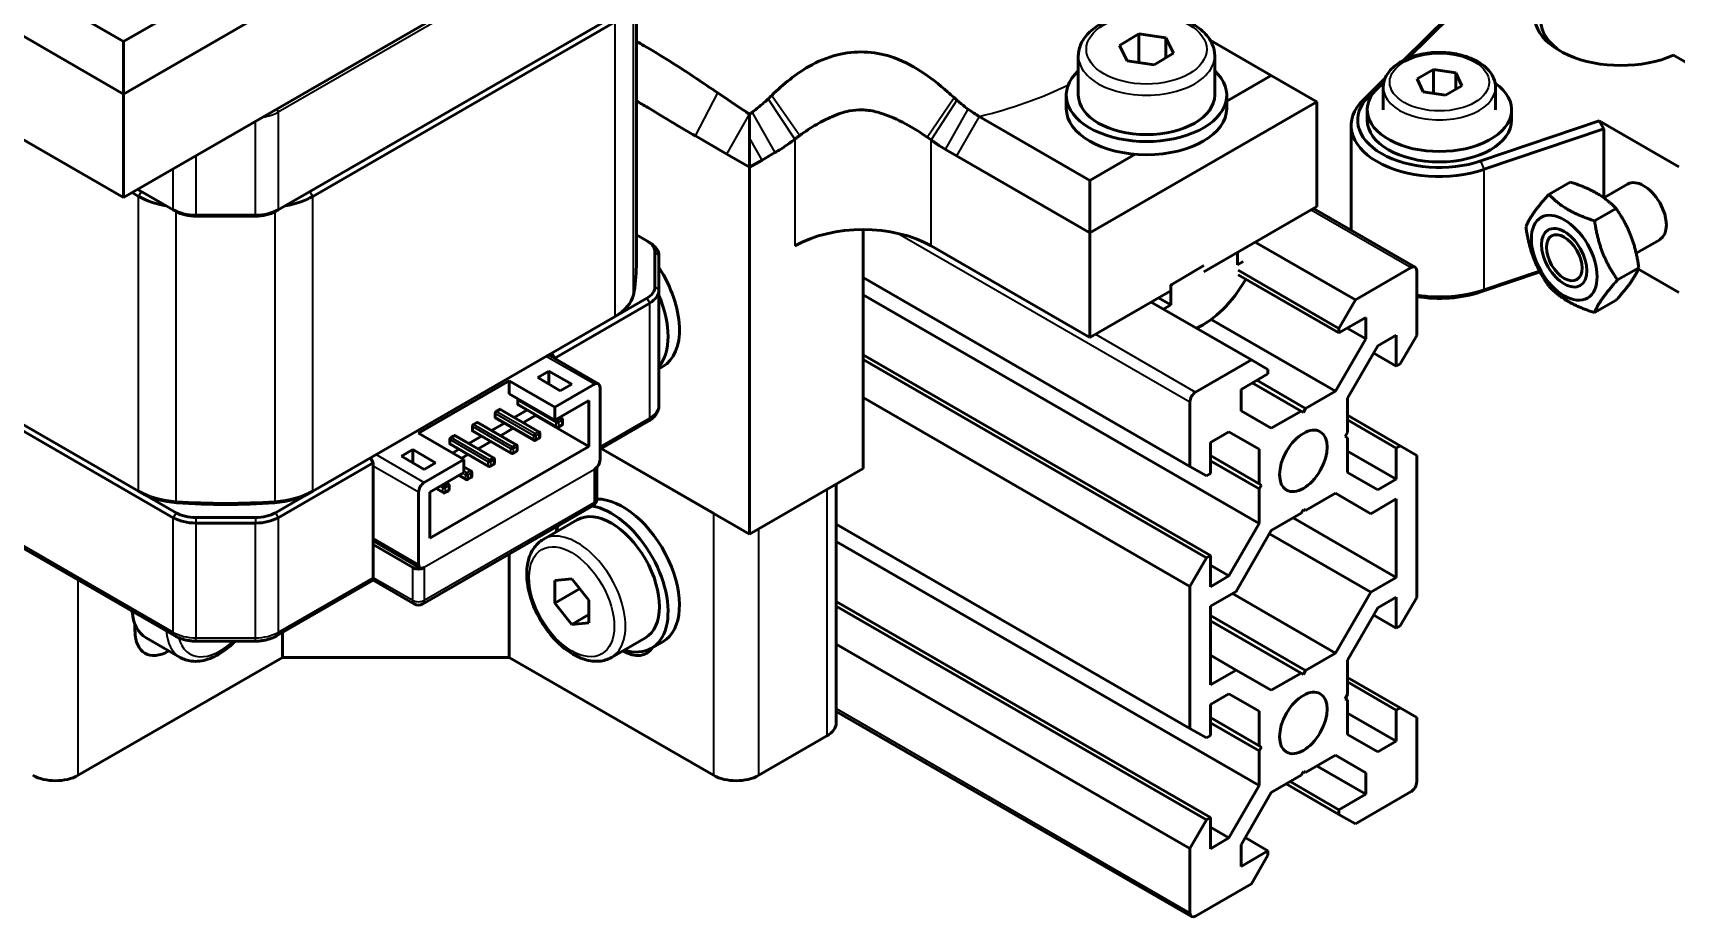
# Model space of a CAD drawing. Header units: millimetres. Extents: x -2015 to 3360, y -4745 to 2376.
# Drawn here: x 1363.9 to 1466.3, y 832.5 to 887.6 of the extents above; entities that cross this region are included whole.
import ezdxf

# ---------------------------------------------------------------- set-up
doc = ezdxf.new("R2010")
doc.units = ezdxf.units.MM
doc.header["$LTSCALE"] = 8
doc.layers.add('Visible (ISO)', color=7, linetype='Continuous', lineweight=50)
doc.layers.add('Visible Narrow (ISO)', color=7, linetype='Continuous', lineweight=35)

msp = doc.modelspace()

# ---------------------------------------------------------------- linework, layer by layer
at = {"layer": 'Visible (ISO)'}
for p, q in [((1412.74, 911.99), (1369.54, 887.05)), ((1369.54, 883.78), (1414.16, 909.54)), ((1369.54, 887.05), (1342.67, 902.56)), ((1414.49, 903.29), (1369.54, 877.33)), ((1339.84, 900.93), (1369.54, 883.78)), ((1369.54, 877.33), (1339.84, 894.48)), ((1449.31, 885.88), (1454.92, 891.39)), ((1455.26, 891.6), (1449.57, 886)), ((1402.33, 889.94), (1379.17, 876.57)), ((1401.5, 873.05), (1401.5, 889.46)), ((1381.33, 877.4), (1400.17, 888.28)), ((1431.62, 886.81), (1432.83, 887.53)), ((1432.83, 887.53), (1434.51, 887.29)), ((1432.83, 885.74), (1432.83, 887.53)), ((1434.51, 887.29), (1434.98, 886.32)), ((1434.51, 886.04), (1434.51, 887.29)), ((1437.27, 887.14), (1441.08, 884.94)), ((1369.54, 887.05), (1369.54, 883.78)), ((1429.05, 886.16), (1429.05, 883.71)), ((1432.1, 885.85), (1431.62, 886.81)), ((1434.98, 886.32), (1433.78, 885.61)), ((1437.55, 886.16), (1437.55, 883.71)), ((1466.15, 886.2), (1472.33, 882.63)), ((1433.78, 885.61), (1432.1, 885.85)), ((1450.17, 884.73), (1451.19, 885.32)), ((1451.19, 885.32), (1452.58, 885.11)), ((1451.19, 883.83), (1451.19, 885.32)), ((1452.58, 885.11), (1452.96, 884.3)), ((1452.58, 885.11), (1452.58, 884.09)), ((1441.08, 884.94), (1438.3, 883.33)), ((1441.08, 884.94), (1443.91, 883.3)), ((1446.82, 883.43), (1448.18, 884.77)), ((1448.11, 884.57), (1447.16, 883.64)), ((1448.06, 884.19), (1448.06, 882.8)), ((1450.54, 883.93), (1450.17, 884.73)), ((1452.96, 884.3), (1451.94, 883.71)), ((1455.06, 884.19), (1455.06, 882.8)), ((1369.54, 883.78), (1369.54, 877.33)), ((1428.3, 882.89), (1428.3, 883.71)), ((1429.77, 875.14), (1443.91, 883.3)), ((1438.3, 882.89), (1438.3, 883.71)), ((1443.91, 876.77), (1443.91, 883.3)), ((1451.94, 883.71), (1450.54, 883.93)), ((1429.77, 878.4), (1422.86, 882.39)), ((1447.06, 882.15), (1447.06, 882.8)), ((1454.15, 879.61), (1461.52, 882.12)), ((1456.06, 882.15), (1456.06, 882.8)), ((1466.48, 879.25), (1461.52, 882.12)), ((1461.52, 882.12), (1461.81, 881.62)), ((1405.18, 881.17), (1407.14, 880.04)), ((1446.06, 875.29), (1446.06, 881.82)), ((1461.81, 881.62), (1454.35, 879.09)), ((1461.81, 877.32), (1461.81, 881.62)), ((1407.14, 880.04), (1408.56, 879.22)), ((1409.34, 879.67), (1410.13, 880.13)), ((1420.78, 880.33), (1421.45, 879.94)), ((1421.45, 879.94), (1429.77, 875.14)), ((1432.6, 880.04), (1429.77, 878.4)), ((1408.56, 879.22), (1409.34, 879.67)), ((1408.56, 879.22), (1408.56, 856.36)), ((1429.77, 878.4), (1429.77, 875.14)), ((1459.71, 878.3), (1458.38, 877.53)), ((1463.29, 878.17), (1461.81, 877.31)), ((1370.07, 877.64), (1370.47, 877.4)), ((1372.63, 876.57), (1370.42, 877.84)), ((1372.81, 876.47), (1372.63, 876.57)), ((1377.76, 876.23), (1374.04, 876.23)), ((1374.04, 876.17), (1377.76, 876.17)), ((1379, 876.47), (1379.17, 876.57)), ((1443.91, 876.77), (1436.87, 872.7)), ((1443.7, 876.65), (1450.04, 872.99)), ((1462.57, 876.65), (1461.23, 875.88)), ((1401.5, 875), (1402.15, 874.63)), ((1415.63, 860.44), (1415.63, 875.34)), ((1429.77, 868.61), (1429.77, 875.14)), ((1402.15, 874.63), (1402.33, 874.53)), ((1402.66, 873.92), (1402.66, 871.77)), ((1429.77, 868.61), (1419.87, 874.32)), ((1438.98, 873.14), (1438.98, 873.93)), ((1440.08, 874.56), (1446.32, 870.96)), ((1458.23, 874.22), (1458.23, 874.35)), ((1465.29, 874.7), (1463.83, 873.86)), ((1402.91, 871.57), (1402.91, 873.71)), ((1436.87, 873.1), (1434.88, 871.92)), ((1439.32, 873.34), (1438.98, 873.14)), ((1439.01, 872.8), (1445.29, 869.17)), ((1449.79, 872.97), (1446.32, 870.96)), ((1450.15, 868.74), (1450.15, 872.76)), ((1454.35, 871.57), (1457.8, 872.75)), ((1463.99, 872.96), (1462.66, 872.2)), ((1463.96, 872.87), (1466.48, 871.41)), ((1415.63, 872.34), (1436.01, 860.58)), ((1434.81, 871.8), (1434.81, 870.65)), ((1439.01, 872.51), (1445.29, 868.89)), ((1457.83, 872.7), (1454.15, 871.45)), ((1459.34, 872.3), (1459.45, 872.23)), ((1349.48, 870.75), (1372.63, 857.38)), ((1396.41, 867.33), (1402.33, 870.75)), ((1402.15, 871.06), (1400.17, 869.91)), ((1402.91, 871.57), (1402.91, 864.42)), ((1415.63, 871.27), (1440.32, 857.01)), ((1434.78, 871.5), (1429.77, 868.61)), ((1433.6, 870.82), (1439.84, 867.22)), ((1434.05, 871.08), (1434.81, 870.65)), ((1446.32, 870.96), (1445.29, 869.17)), ((1462.57, 870.93), (1461.23, 870.16)), ((1370.47, 859.03), (1351.63, 869.91)), ((1400.17, 869.91), (1381.33, 859.03)), ((1434.81, 870.65), (1434.36, 870.38)), ((1437.33, 869.74), (1445.08, 865.27)), ((1445.29, 868.89), (1446.97, 869.86)), ((1446.97, 869.86), (1446.97, 868.52)), ((1445.29, 869.17), (1445.29, 868.89)), ((1445.81, 869.19), (1446.97, 868.52)), ((1447.72, 868.09), (1448.87, 868.76)), ((1448.87, 868.76), (1448.87, 866.82)), ((1449.12, 866.96), (1450.15, 868.74)), ((1396.23, 867.64), (1396.41, 867.33)), ((1446.97, 868.52), (1445.08, 865.27)), ((1445.83, 864.83), (1447.72, 868.09)), ((1447.46, 867.64), (1448.87, 866.82)), ((1396.02, 867.52), (1399.13, 865.72)), ((1396.41, 867.3), (1396.41, 867.33)), ((1403.15, 866.8), (1402.91, 866.66)), ((1415.63, 867.52), (1437.28, 855.02)), ((1415.63, 867.24), (1437.03, 854.88)), ((1439.84, 867.22), (1436.36, 865.21)), ((1440.87, 866.62), (1439.84, 867.22)), ((1440.87, 866.34), (1440.87, 866.62)), ((1448.87, 866.82), (1449.12, 866.96)), ((1387.92, 862.64), (1393.58, 865.9)), ((1393.58, 865.09), (1393.58, 865.9)), ((1393.58, 865.9), (1396.41, 864.27)), ((1395.35, 866.11), (1396.05, 866.51)), ((1396.76, 865.29), (1395.35, 866.11)), ((1396.05, 866.51), (1397.47, 865.7)), ((1396.05, 865.7), (1396.05, 866.51)), ((1398.88, 865.7), (1396.41, 864.27)), ((1397.47, 865.7), (1396.76, 865.29)), ((1439.19, 865.37), (1440.87, 866.34)), ((1439.89, 865.78), (1442.94, 864.02)), ((1440.18, 865.94), (1443.22, 864.19)), ((1393.58, 865.09), (1396.41, 863.45)), ((1394.11, 864.7), (1394.11, 864.45)), ((1396.41, 863.45), (1398.53, 864.68)), ((1398.53, 864.68), (1398.53, 861.82)), ((1399.24, 861), (1399.24, 865.49)), ((1415.63, 864.87), (1436.01, 853.1)), ((1436.01, 864.6), (1436.01, 860.58)), ((1439.19, 864.03), (1439.19, 865.37)), ((1445.08, 865.27), (1443.22, 864.19)), ((1445.83, 862.68), (1445.83, 864.83)), ((1392.69, 863.88), (1392.69, 863.64)), ((1395.12, 862.2), (1392.72, 863.59)), ((1392.98, 864.13), (1392.77, 864)), ((1395.43, 862.74), (1393.03, 864.13)), ((1394.68, 864.09), (1393.89, 863.63)), ((1396.53, 863.02), (1394.13, 864.41)), ((1394.46, 863.31), (1395.21, 863.74)), ((1395.21, 863.74), (1395.21, 863.79)), ((1395.21, 863.74), (1398.53, 861.82)), ((1396.41, 863.45), (1396.41, 864.27)), ((1396.85, 863.56), (1396.72, 863.63)), ((1441.07, 862.95), (1439.19, 864.03)), ((1442.94, 864.02), (1441.07, 862.95)), ((1443.08, 863.94), (1442.94, 864.02)), ((1443.22, 864.19), (1443.08, 863.94)), ((1445.83, 863.76), (1449.12, 861.86)), ((1372.73, 850.01), (1349.58, 863.38)), ((1390.75, 861), (1387.92, 862.64)), ((1390.15, 862.49), (1389.94, 862.37)), ((1392.6, 861.11), (1390.2, 862.5)), ((1391.28, 863.07), (1391.28, 862.82)), ((1393.71, 861.39), (1391.3, 862.77)), ((1391.56, 863.31), (1391.35, 863.19)), ((1394.02, 861.93), (1391.61, 863.32)), ((1393.27, 863.27), (1392.48, 862.82)), ((1393.04, 862.49), (1393.83, 862.95)), ((1395.48, 862.66), (1395.48, 862.41)), ((1396.85, 863.14), (1396.63, 863.02)), ((1396.9, 863.47), (1396.9, 863.23)), ((1402.22, 863.38), (1399.24, 861.65)), ((1437.28, 862.06), (1438.44, 862.73)), ((1438.44, 862.73), (1440.32, 861.65)), ((1445.69, 862.43), (1445.83, 862.68)), ((1445.83, 863.47), (1448.87, 861.72)), ((1386.86, 861.21), (1387.57, 861.62)), ((1387.57, 861.62), (1388.98, 860.8)), ((1387.57, 860.8), (1387.57, 861.62)), ((1398.53, 861.82), (1388.63, 856.1)), ((1389.87, 862.25), (1389.87, 862)), ((1392.29, 860.57), (1389.89, 861.96)), ((1390.44, 861.64), (1390.04, 861.41)), ((1391.85, 862.46), (1391.06, 862)), ((1391.63, 861.67), (1392.42, 862.13)), ((1394.02, 861.51), (1393.81, 861.39)), ((1394.07, 861.84), (1394.07, 861.6)), ((1395.43, 862.33), (1395.22, 862.2)), ((1406.31, 857.66), (1399.31, 861.69)), ((1408.56, 856.36), (1399.31, 861.69)), ((1437.28, 860.13), (1437.28, 862.06)), ((1440.32, 861.65), (1440.32, 859.49)), ((1445.83, 862.35), (1445.69, 862.43)), ((1445.83, 860.2), (1445.83, 862.35)), ((1445.83, 861.53), (1448.87, 859.78)), ((1449.12, 861.86), (1448.87, 861.72)), ((1448.87, 861.72), (1448.87, 859.78)), ((1450.15, 861.26), (1449.12, 861.86)), ((1379.17, 857.38), (1385.09, 860.8)), ((1385.09, 860.8), (1384.92, 861.11)), ((1385.09, 860.8), (1385.09, 860.6)), ((1385.09, 860.6), (1385.09, 856.1)), ((1388.28, 860.39), (1386.86, 861.21)), ((1390.75, 861), (1388.28, 859.57)), ((1388.98, 860.8), (1388.28, 860.39)), ((1390.61, 861.09), (1391, 861.31)), ((1390.75, 860.19), (1390.75, 861)), ((1391.19, 860.29), (1390.75, 860.55)), ((1392.6, 860.69), (1392.39, 860.57)), ((1392.65, 861.02), (1392.65, 860.78)), ((1399.03, 860.51), (1399.03, 858.55)), ((1436.01, 860.58), (1437.03, 859.98)), ((1437.28, 861.25), (1440.32, 859.49)), ((1437.28, 860.92), (1440.32, 859.17)), ((1450.15, 852.41), (1450.15, 861.26)), ((1388.63, 858.96), (1390.75, 860.19)), ((1389.78, 859.48), (1389.65, 859.55)), ((1390.88, 859.75), (1390.44, 860.01)), ((1391.19, 859.88), (1390.98, 859.75)), ((1391.24, 860.21), (1391.24, 859.96)), ((1415.63, 860.44), (1408.56, 856.36)), ((1413.96, 859.48), (1413.96, 844.59)), ((1437.03, 859.98), (1437.28, 860.13)), ((1440.32, 859.49), (1440.46, 859.41)), ((1447.72, 859.11), (1445.83, 860.2)), ((1448.87, 859.78), (1447.72, 859.11)), ((1370.65, 858.93), (1370.47, 859.03)), ((1372.81, 857.69), (1370.65, 858.93)), ((1381.15, 858.93), (1379, 857.69)), ((1381.15, 858.93), (1381.33, 859.03)), ((1387.92, 858.96), (1387.92, 854.47)), ((1388.63, 856.1), (1388.63, 858.96)), ((1389.46, 858.94), (1389.02, 859.19)), ((1389.78, 859.06), (1389.56, 858.94)), ((1389.83, 859.39), (1389.83, 859.15)), ((1440.46, 859.41), (1440.32, 859.17)), ((1440.32, 859.17), (1440.32, 857.01)), ((1443.22, 857.82), (1445.08, 858.9)), ((1445.08, 858.9), (1447.28, 857.63)), ((1447.28, 857.63), (1448.87, 858.55)), ((1448.87, 858.55), (1448.87, 853.66)), ((1377.76, 857.39), (1374.04, 857.39)), ((1388.17, 852), (1398.78, 858.12)), ((1441.07, 856.58), (1442.94, 857.66)), ((1442.44, 857.37), (1448.87, 853.66)), ((1442.94, 857.66), (1443.08, 857.9)), ((1443.08, 857.9), (1443.22, 857.82)), ((1374.04, 857.04), (1377.76, 857.04)), ((1395.7, 856.03), (1397.82, 857.25)), ((1413.96, 856.97), (1436.01, 844.25)), ((1440.32, 857.01), (1438.44, 853.75)), ((1438.88, 852.78), (1441.07, 856.58)), ((1440.96, 856.38), (1447.28, 852.73)), ((1385.09, 856.1), (1385.09, 855.7)), ((1385.09, 855.94), (1388.03, 854.24)), ((1385.09, 855.7), (1385.09, 853.66)), ((1387.57, 854.27), (1385.09, 855.7)), ((1413.96, 855.9), (1440.32, 840.68)), ((1393.58, 848.67), (1393.58, 855.12)), ((1437.03, 854.88), (1436.01, 853.1)), ((1437.28, 855.02), (1437.03, 854.88)), ((1437.28, 853.08), (1437.28, 855.02)), ((1437.28, 854.42), (1438.44, 853.75)), ((1385.09, 853.49), (1379.07, 850.01)), ((1385.09, 853.49), (1385.09, 853.66)), ((1385.09, 853.49), (1387.67, 852)), ((1396.41, 853.46), (1397.47, 853.56)), ((1396.41, 852.05), (1396.41, 853.46)), ((1397.47, 853.56), (1398.53, 852.24)), ((1438.44, 853.75), (1437.28, 853.08)), ((1448.87, 853.66), (1447.28, 852.73)), ((1397.96, 852.95), (1396.41, 852.05)), ((1436.01, 853.1), (1436.01, 844.25)), ((1437.28, 851.86), (1438.88, 852.78)), ((1445.08, 848.94), (1438.65, 852.65)), ((1447.28, 852.73), (1445.08, 848.94)), ((1447.72, 851.76), (1448.87, 852.43)), ((1448.87, 852.43), (1448.87, 850.49)), ((1449.12, 850.63), (1450.15, 852.41)), ((1397.47, 850.73), (1396.41, 852.05)), ((1397.47, 850.73), (1398.53, 851.34)), ((1398.53, 852.24), (1398.53, 850.83)), ((1413.96, 852.15), (1437.28, 838.69)), ((1413.96, 851.87), (1437.03, 838.55)), ((1437.28, 846.96), (1437.28, 851.86)), ((1437.28, 851.29), (1443.22, 847.86)), ((1445.83, 848.5), (1447.72, 851.76)), ((1447.46, 851.31), (1448.87, 850.49)), ((1370.24, 850.31), (1370.24, 850.77)), ((1379.44, 850.22), (1379.44, 848.67)), ((1398.53, 850.83), (1397.47, 850.73)), ((1437.28, 850.96), (1442.94, 847.69)), ((1448.87, 850.49), (1449.12, 850.63)), ((1373.07, 848.67), (1370.95, 849.89)), ((1377.76, 849.69), (1374.04, 849.69)), ((1399.95, 848.67), (1402.07, 849.89)), ((1403.15, 849.65), (1402.44, 849.24)), ((1413.96, 849.5), (1436.01, 836.77)), ((1366.71, 841.33), (1379.44, 848.67)), ((1379.44, 848.67), (1393.58, 848.67)), ((1393.58, 848.67), (1406.31, 841.33)), ((1437.28, 848.81), (1438.88, 847.88)), ((1445.08, 848.94), (1443.22, 847.86)), ((1445.83, 846.35), (1445.83, 848.5)), ((1438.88, 847.88), (1437.28, 846.96)), ((1441.07, 846.62), (1438.88, 847.88)), ((1442.94, 847.69), (1441.07, 846.62)), ((1443.08, 847.61), (1442.94, 847.69)), ((1443.22, 847.86), (1443.08, 847.61)), ((1445.83, 847.43), (1449.12, 845.53)), ((1445.83, 847.14), (1448.87, 845.39)), ((1437.28, 845.74), (1438.44, 846.4)), ((1438.44, 846.4), (1440.32, 845.32)), ((1445.69, 846.1), (1445.83, 846.35)), ((1445.83, 846.02), (1445.69, 846.1)), ((1413.96, 845.31), (1436.11, 832.52)), ((1437.28, 843.8), (1437.28, 845.74)), ((1440.32, 845.32), (1440.32, 843.16)), ((1445.83, 843.87), (1445.83, 846.02)), ((1445.83, 845.2), (1448.87, 843.45)), ((1449.12, 845.53), (1448.87, 845.39)), ((1448.87, 845.39), (1448.87, 843.45)), ((1450.15, 844.93), (1449.12, 845.53)), ((1436.01, 844.25), (1437.03, 843.65)), ((1437.28, 844.92), (1440.32, 843.16)), ((1437.28, 844.59), (1440.32, 842.84)), ((1450.15, 840.92), (1450.15, 844.93)), ((1409.14, 841.33), (1413.38, 843.78)), ((1437.03, 843.65), (1437.28, 843.8)), ((1440.32, 843.16), (1440.46, 843.08)), ((1440.46, 843.08), (1440.32, 842.84)), ((1447.72, 842.78), (1445.83, 843.87)), ((1448.87, 843.45), (1447.72, 842.78)), ((1440.32, 842.84), (1440.32, 840.68)), ((1443.22, 841.49), (1445.08, 842.57)), ((1445.08, 842.57), (1446.97, 841.48)), ((1441.07, 840.25), (1442.94, 841.33)), ((1442.94, 841.33), (1443.08, 841.57)), ((1443.08, 841.57), (1443.22, 841.49)), ((1443.93, 841.9), (1446.97, 840.14)), ((1446.97, 841.48), (1446.97, 840.14)), ((1440.32, 840.68), (1438.44, 837.42)), ((1439.19, 836.99), (1441.07, 840.25)), ((1442, 840.79), (1445.29, 838.89)), ((1442.25, 840.93), (1445.29, 839.17)), ((1446.97, 840.14), (1445.29, 839.17)), ((1446.32, 838.3), (1449.79, 840.31)), ((1445.29, 839.17), (1445.29, 838.89)), ((1437.03, 838.55), (1436.01, 836.77)), ((1437.28, 838.69), (1437.03, 838.55)), ((1437.28, 836.75), (1437.28, 838.69)), ((1437.28, 838.09), (1438.44, 837.42)), ((1445.29, 838.89), (1446.32, 838.3)), ((1438.44, 837.42), (1437.28, 836.75)), ((1439.19, 835.65), (1439.19, 836.99)), ((1439.45, 837.44), (1440.87, 836.62)), ((1436.01, 836.77), (1436.01, 832.75)), ((1440.87, 836.62), (1439.19, 835.65)), ((1439.84, 834.56), (1440.87, 836.34)), ((1440.87, 836.34), (1440.87, 836.62)), ((1436.36, 832.55), (1439.84, 834.56))]:
    msp.add_line(p, q, dxfattribs=at)
for centre, radius, start, end in [((1396.8, 863.47), 0.1, 0, 60), ((1395.38, 862.66), 0.1, 0, 60), ((1396.58, 863.11), 0.1, 240, 300), ((1396.8, 863.23), 0.1, 300, 0), ((1393.97, 861.84), 0.1, 0, 60), ((1393.97, 861.6), 0.1, 300, 0), ((1395.17, 862.29), 0.1, 240, 300), ((1395.38, 862.41), 0.1, 300, 0), ((1392.34, 860.66), 0.1, 240, 300), ((1392.55, 861.02), 0.1, 0, 60), ((1392.55, 860.78), 0.1, 300, 0), ((1393.76, 861.47), 0.1, 240, 300), ((1389.73, 859.39), 0.1, 0, 60), ((1390.93, 859.84), 0.1, 240, 300), ((1391.14, 860.21), 0.1, 0, 60), ((1391.14, 859.96), 0.1, 300, 0), ((1389.51, 859.02), 0.1, 240, 300), ((1389.73, 859.15), 0.1, 300, 0), ((1398.53, 858.55), 0.5, 300, 0), ((1387.92, 852.43), 0.5, 240, 300)]:
    msp.add_arc(centre, radius, start, end, dxfattribs=at)
for centre, major_axis, ratio, start_param, end_param in [((1462.88, 888.68), (-5.4, 0), 0.57735, 5.895869, 8.504714), ((1462.88, 888.36), (-5, 0), 0.57735, 0, 0.746158), ((1433.3, 883.71), (5, 0), 0.57735, 2.586782, 6.837996), ((1451.56, 882.8), (4.5, 0), 0.57735, 2.453461, 6.971317), ((1433.3, 883.71), (4.25, 0), 0.57735, 3.141593, 6.283185), ((1451.56, 881.82), (-5.5, 0), 0.57735, 5.751836, 8.385331), ((1451.56, 882.15), (-5.1, 0), 0.57735, 5.751836, 8.385331), ((1433.3, 882.89), (5, 0), 0.57735, 3.141593, 6.283185), ((1451.56, 882.15), (4.5, 0), 0.57735, 3.141593, 6.283185), ((1464.29, 876.44), (-1, 1.73), 0.57735, 3.141593, 6.283185), ((1373.3, 879.04), (4, 0), 0.57735, 3.926991, 4.432351), ((1378.5, 879.04), (4, 0), 0.57735, 4.992427, 5.497787), ((1374.04, 877.39), (-2, 0), 0.57735, 0.785398, 1.570796), ((1374.04, 877.18), (1.75, 0), 0.57735, 3.926991, 4.712389), ((1377.76, 877.39), (-2, 0), 0.57735, 1.570796, 2.356194), ((1377.76, 877.18), (1.75, 0), 0.57735, 4.712389, 5.497787), ((1415.63, 871.87), (6, 0), 0.57735, 0.785398, 2.356194), ((1400.91, 873.92), (1.75, 0), 0.57735, 0, 0.785398), ((1400.91, 873.71), (2, 0), 0.57735, 0, 0.785398), ((1375.9, 873.05), (25.6, 0), 0.57735, 6.162592, 6.283185), ((1400.65, 871.13), (2.5, -4.33), 0.57735, 0, 1.661696), ((1449.79, 872.56), (0.25, 0.433), 0.57735, 5.497787, 7.068583), ((1400.91, 871.77), (1.75, 0), 0.57735, 5.497787, 6.283185), ((1434.88, 871.84), (-0.0488, -0.0873), 0.56798, 3.919069, 5.489866), ((1436.9, 873.74), (2.57, 4.59), 0.56798, 3.786018, 4.703635), ((1397.34, 871.55), (4, 0), 0.57735, 5.497787, 6.162592), ((1400.91, 871.57), (2, 0), 0.57735, 5.497787, 6.283185), ((1399.94, 870.72), (2.5, -4.33), 0.57735, 0.211885, 1.358911), ((1451.56, 874.31), (5.5, 0), 0.57735, 4.452338, 5.243739), ((1451.56, 873.99), (-5.1, 0), 0.57735, 1.289817, 2.102146), ((1398.88, 865.29), (0.25, 0.433), 0.57735, 5.497787, 7.068583), ((1394.18, 864.74), (-0.05, -0.0866), 0.57735, 4.712389, 5.497787), ((1436.36, 864.8), (-0.25, -0.433), 0.57735, 3.926991, 5.497787), ((1392.77, 863.92), (-0.05, -0.0866), 0.57735, 3.926991, 5.497787), ((1392.77, 863.68), (-0.05, -0.0866), 0.57735, 5.497787, 6.283185), ((1392.98, 864.05), (0.05, 0.0866), 0.57735, 0, 0.785398), ((1394.18, 864.49), (-0.05, -0.0866), 0.57735, 5.497787, 6.283185), ((1390.15, 862.41), (0.05, 0.0866), 0.57735, 0, 0.785398), ((1391.35, 863.11), (-0.05, -0.0866), 0.57735, 3.926991, 5.497787), ((1391.35, 862.86), (-0.05, -0.0866), 0.57735, 5.497787, 6.283185), ((1391.56, 863.23), (0.05, 0.0866), 0.57735, 0, 0.785398), ((1389.94, 862.29), (-0.05, -0.0866), 0.57735, 3.926991, 5.497787), ((1389.94, 862.04), (-0.05, -0.0866), 0.57735, 5.497787, 6.283185), ((1398.88, 860.8), (0.25, 0.433), 0.57735, 3.926991, 5.497787), ((1388.28, 859.17), (-0.25, -0.433), 0.57735, 3.926991, 5.497787), ((1373.3, 860.67), (-4, 0), 0.57735, 0.785398, 1.450203), ((1373.3, 860.46), (-3.75, 0), 0.57735, 0.785398, 1.450203), ((1378.5, 860.46), (-3.75, 0), 0.57735, 1.691389, 2.356194), ((1378.5, 860.67), (-4, 0), 0.57735, 1.691389, 2.356194), ((1400.65, 853.98), (-2.5, 4.33), 0.57735, 3.141593, 5.974282), ((1374.04, 858.2), (2, 0), 0.57735, 3.926991, 4.712389), ((1374.04, 858.4), (-1.75, 0), 0.57735, 0.785398, 1.570796), ((1375.9, 873.05), (-25.6, 0), 0.57735, 1.450203, 1.691389), ((1375.9, 872.84), (-25.35, 0), 0.57735, 1.450203, 1.691389), ((1377.76, 858.4), (-1.75, 0), 0.57735, 1.570796, 2.356194), ((1377.76, 858.2), (2, 0), 0.57735, 4.712389, 5.497787), ((1399.94, 853.57), (-2.12, 3.68), 0.57735, 3.141593, 6.283185), ((1399.94, 853.57), (2.5, -4.33), 0.57735, 5.728374, 8.983343), ((1399.94, 853.57), (-2.5, 4.33), 0.57735, 0.441435, 0.554811), ((1388.28, 854.68), (-0.25, -0.433), 0.57735, 5.497787, 7.068583), ((1387.92, 854.47), (0.5, 0), 0.57735, 3.926991, 5.497787), ((1373.07, 853.57), (-2.13, -3.68), 0.57735, 5.585796, 6.283185), ((1372.37, 851.53), (-1.5, -2.6), 0.57735, 5.497787, 7.065108), ((1400.65, 851.53), (1.5, -2.6), 0.57735, 5.501262, 6.568547), ((1411.96, 844.59), (2, 0), 0.57735, 5.497787, 6.283185), ((1365.29, 842.14), (2, 0), 0.57735, 3.926991, 5.497787), ((1407.72, 842.14), (2, 0), 0.57735, 3.926991, 5.497787), ((1449.79, 840.71), (0.25, 0.433), 0.57735, 3.926991, 5.497787), ((1436.36, 832.96), (-0.25, -0.433), 0.57735, 5.497787, 7.068583)]:
    msp.add_ellipse(centre, major_axis=major_axis, ratio=ratio, start_param=start_param, end_param=end_param, dxfattribs=at)
for centre, major_axis in [((1459.34, 873.58), (-1.45, 2.51)), ((1459.34, 873.58), (-1, 1.73)), ((1459.34, 873.58), (-0.79, 1.36)), ((1443.08, 860.92), (-1.05, -1.82)), ((1443.08, 844.59), (-1.05, -1.82))]:
    msp.add_ellipse(centre, major_axis=major_axis, ratio=0.57735, dxfattribs=at)
for points, knots in [([(1429.05, 886.16), (1429.05, 886.43), (1429.12, 886.69), (1429.35, 887.2), (1429.54, 887.44), (1430.02, 887.9), (1430.34, 888.11), (1431.06, 888.45), (1431.47, 888.59), (1432.33, 888.77), (1432.79, 888.82), (1433.69, 888.83), (1434.15, 888.79), (1435.01, 888.62), (1435.43, 888.5), (1436.18, 888.16), (1436.51, 887.95), (1437.06, 887.47), (1437.27, 887.19), (1437.5, 886.65), (1437.55, 886.41), (1437.55, 886.16)], [3.910891, 3.910891, 3.910891, 3.910891, 4.173499, 4.173499, 4.460334, 4.460334, 4.788164, 4.788164, 5.128362, 5.128362, 5.465903, 5.465903, 5.801708, 5.801708, 6.138953, 6.138953, 6.479102, 6.479102, 6.809075, 6.809075, 7.052483, 7.052483, 7.052483, 7.052483]), ([(1406.58, 883.86), (1406.15, 884.14), (1405.63, 884.49), (1404.7, 885.11), (1404.15, 885.48), (1403.04, 886.17), (1402.48, 886.51), (1401.99, 886.79), (1401.83, 886.88), (1401.67, 886.98), (1401.5, 887.07)], [-8.4861206, -8.4861206, -8.4861206, -8.4861206, -8.3069354, -8.3069354, -8.0963458, -8.0963458, -7.8857511, -7.8857511, -7.8857511, -7.8193424, -7.8193424, -7.8193424, -7.8193424]), ([(1421.3, 883.56), (1421.17, 883.68), (1421.04, 883.8), (1420.38, 884.38), (1419.81, 884.83), (1418.63, 885.58), (1418.02, 885.9), (1416.83, 886.28), (1416.28, 886.38), (1415.71, 886.4), (1415.14, 886.42), (1414.57, 886.36), (1413.38, 886.06), (1412.79, 885.81), (1411.83, 885.26), (1411.45, 884.99), (1410.68, 884.38), (1410.3, 884.04), (1409.94, 883.7)], [-5.4072797, -5.4072797, -5.4072797, -5.4072797, -5.3642701, -5.3642701, -5.1995193, -5.1995193, -5.0408103, -5.0408103, -4.9213276, -4.9213276, -4.9213276, -4.8018448, -4.8018448, -4.6586972, -4.6586972, -4.5510371, -4.5510371, -4.4353754, -4.4353754, -4.4353754, -4.4353754]), ([(1448.06, 884.19), (1448.06, 884.41), (1448.11, 884.63), (1448.31, 885.05), (1448.46, 885.25), (1448.86, 885.62), (1449.12, 885.79), (1449.72, 886.08), (1450.05, 886.19), (1450.77, 886.34), (1451.14, 886.38), (1451.89, 886.38), (1452.26, 886.35), (1452.97, 886.21), (1453.31, 886.11), (1453.93, 885.84), (1454.2, 885.66), (1454.65, 885.26), (1454.83, 885.04), (1455.02, 884.59), (1455.06, 884.39), (1455.06, 884.19)], [3.910891, 3.910891, 3.910891, 3.910891, 4.174736, 4.174736, 4.462666, 4.462666, 4.790618, 4.790618, 5.130233, 5.130233, 5.467218, 5.467218, 5.802532, 5.802532, 6.139253, 6.139253, 6.478814, 6.478814, 6.808647, 6.808647, 7.052483, 7.052483, 7.052483, 7.052483]), ([(1401.5, 883.36), (1401.74, 883.22), (1401.97, 883.08), (1402.76, 882.61), (1403.3, 882.28), (1404.23, 881.73), (1404.74, 881.42), (1405.18, 881.17)], [8.0028272, 8.0028272, 8.0028272, 8.0028272, 8.0963458, 8.0963458, 8.3069354, 8.3069354, 8.4861206, 8.4861206, 8.4861206, 8.4861206]), ([(1408.56, 882.53), (1408.46, 882.59), (1408.37, 882.65), (1407.72, 883.08), (1407.15, 883.47), (1406.58, 883.86)], [0.1999307, 0.1999307, 0.1999307, 0.1999307, 0.2388608, 0.2388608, 0.4777216, 0.4777216, 0.4777216, 0.4777216]), ([(1409.71, 883.48), (1409.66, 883.43), (1409.6, 883.37), (1409.47, 883.26), (1409.4, 883.19), (1409.32, 883.13), (1409.22, 883.04), (1409.12, 882.96), (1408.91, 882.79), (1408.81, 882.72), (1408.71, 882.64)], [-1.0877637, -1.0877637, -1.0877637, -1.0877637, -1.06419, -1.06419, -1.0350037, -1.0350037, -1.0350037, -0.993062, -0.993062, -0.9511204, -0.9511204, -0.9511204, -0.9511204]), ([(1409.94, 883.7), (1409.9, 883.66), (1409.87, 883.62), (1409.79, 883.55), (1409.75, 883.51), (1409.71, 883.48)], [-1.11888694, -1.11888694, -1.11888694, -1.11888694, -1.10332532, -1.10332532, -1.08776369, -1.08776369, -1.08776369, -1.08776369]), ([(1421.48, 883.4), (1421.45, 883.43), (1421.42, 883.45), (1421.36, 883.51), (1421.33, 883.53), (1421.3, 883.56)], [-2.79831846, -2.79831846, -2.79831846, -2.79831846, -2.78625544, -2.78625544, -2.77419242, -2.77419242, -2.77419242, -2.77419242]), ([(1422.19, 882.83), (1422.05, 882.93), (1421.9, 883.05), (1421.75, 883.17), (1421.68, 883.23), (1421.6, 883.3), (1421.51, 883.37), (1421.49, 883.39), (1421.48, 883.4)], [-2.89620534, -2.89620534, -2.89620534, -2.89620534, -2.83519888, -2.83519888, -2.83519888, -2.80469565, -2.80469565, -2.79831846, -2.79831846, -2.79831846, -2.79831846]), ([(1411.68, 881.2), (1412.03, 881.45), (1412.39, 881.69), (1413.07, 882.08), (1413.39, 882.24), (1414.08, 882.54), (1414.44, 882.66), (1415.05, 882.78), (1415.31, 882.8), (1415.57, 882.8), (1415.84, 882.79), (1416.11, 882.75), (1416.8, 882.59), (1417.23, 882.43), (1418.2, 881.98), (1418.73, 881.69), (1419.37, 881.27), (1419.5, 881.18), (1419.63, 881.09)], [4.4353754, 4.4353754, 4.4353754, 4.4353754, 4.5510371, 4.5510371, 4.6586972, 4.6586972, 4.8018448, 4.8018448, 4.9213276, 4.9213276, 4.9213276, 5.0408103, 5.0408103, 5.1995193, 5.1995193, 5.3642701, 5.3642701, 5.4072797, 5.4072797, 5.4072797, 5.4072797]), ([(1422.86, 882.39), (1422.75, 882.45), (1422.64, 882.52), (1422.42, 882.67), (1422.3, 882.75), (1422.19, 882.83)], [1.1763852, 1.1763852, 1.1763852, 1.1763852, 1.22390033, 1.22390033, 1.27141546, 1.27141546, 1.27141546, 1.27141546]), ([(1410.13, 880.13), (1410.25, 880.2), (1410.38, 880.27), (1410.63, 880.44), (1410.76, 880.52), (1410.89, 880.61), (1410.98, 880.68), (1411.07, 880.74), (1411.24, 880.86), (1411.31, 880.92), (1411.38, 880.98)], [0.9511204, 0.9511204, 0.9511204, 0.9511204, 0.993062, 0.993062, 1.0350037, 1.0350037, 1.0350037, 1.06419, 1.06419, 1.0877637, 1.0877637, 1.0877637, 1.0877637]), ([(1411.38, 880.98), (1411.43, 881.01), (1411.48, 881.05), (1411.58, 881.13), (1411.63, 881.16), (1411.68, 881.2)], [1.08776369, 1.08776369, 1.08776369, 1.08776369, 1.10332532, 1.10332532, 1.11888694, 1.11888694, 1.11888694, 1.11888694]), ([(1419.63, 881.09), (1419.67, 881.06), (1419.71, 881.03), (1419.79, 880.98), (1419.83, 880.95), (1419.87, 880.92)], [2.77419242, 2.77419242, 2.77419242, 2.77419242, 2.78625544, 2.78625544, 2.79831846, 2.79831846, 2.79831846, 2.79831846]), ([(1419.87, 880.92), (1419.89, 880.91), (1419.91, 880.89), (1420.03, 880.81), (1420.12, 880.74), (1420.22, 880.68), (1420.41, 880.55), (1420.6, 880.43), (1420.78, 880.33)], [2.79831846, 2.79831846, 2.79831846, 2.79831846, 2.80469565, 2.80469565, 2.83519888, 2.83519888, 2.83519888, 2.89620534, 2.89620534, 2.89620534, 2.89620534]), ([(1402.91, 864.42), (1402.91, 864.33), (1402.9, 864.24), (1402.85, 864.07), (1402.82, 863.98), (1402.73, 863.83), (1402.68, 863.76), (1402.57, 863.63), (1402.5, 863.57), (1402.37, 863.47), (1402.3, 863.42), (1402.22, 863.38)], [0.7692981, 0.7692981, 0.7692981, 0.7692981, 0.9263777, 0.9263777, 1.0834573, 1.0834573, 1.240537, 1.240537, 1.3976166, 1.3976166, 1.5546962, 1.5546962, 1.5546962, 1.5546962]), ([(1399.95, 848.67), (1399.72, 848.54), (1399.46, 848.46), (1398.9, 848.41), (1398.6, 848.45), (1397.96, 848.64), (1397.62, 848.81), (1396.96, 849.26), (1396.64, 849.55), (1396.05, 850.2), (1395.78, 850.57), (1395.32, 851.35), (1395.12, 851.76), (1394.83, 852.6), (1394.74, 853.02), (1394.65, 853.83), (1394.66, 854.23), (1394.81, 854.94), (1394.95, 855.27), (1395.3, 855.74), (1395.48, 855.91), (1395.7, 856.03)], [2.356194, 2.356194, 2.356194, 2.356194, 2.618803, 2.618803, 2.905638, 2.905638, 3.233468, 3.233468, 3.573666, 3.573666, 3.911206, 3.911206, 4.247012, 4.247012, 4.584257, 4.584257, 4.924406, 4.924406, 5.254378, 5.254378, 5.497787, 5.497787, 5.497787, 5.497787]), ([(1374.04, 849.69), (1373.95, 849.69), (1373.86, 849.69), (1373.67, 849.71), (1373.58, 849.72), (1373.4, 849.76), (1373.31, 849.78), (1373.13, 849.83), (1373.05, 849.86), (1372.89, 849.93), (1372.81, 849.97), (1372.73, 850.01)], [2.3400944, 2.3400944, 2.3400944, 2.3400944, 2.497174, 2.497174, 2.6542537, 2.6542537, 2.8113333, 2.8113333, 2.9684129, 2.9684129, 3.1254925, 3.1254925, 3.1254925, 3.1254925]), ([(1376.5, 849.69), (1376.29, 849.47), (1376.06, 849.27), (1375.49, 848.86), (1375.15, 848.67), (1374.45, 848.45), (1374.1, 848.4), (1373.52, 848.47), (1373.28, 848.55), (1373.07, 848.67)], [2.775395, 2.775395, 2.775395, 2.775395, 3.013461, 3.013461, 3.35361, 3.35361, 3.683582, 3.683582, 3.926991, 3.926991, 3.926991, 3.926991]), ([(1379.07, 850.01), (1379, 849.97), (1378.92, 849.93), (1378.75, 849.86), (1378.67, 849.83), (1378.49, 849.78), (1378.41, 849.76), (1378.22, 849.72), (1378.13, 849.71), (1377.95, 849.69), (1377.85, 849.69), (1377.76, 849.69)], [1.5546962, 1.5546962, 1.5546962, 1.5546962, 1.7117758, 1.7117758, 1.8688555, 1.8688555, 2.0259351, 2.0259351, 2.1830147, 2.1830147, 2.3400943, 2.3400943, 2.3400943, 2.3400943])]:
    msp.add_open_spline(points, degree=3, knots=knots, dxfattribs=at)
for points in [[(1408.55, 881.05), (1408.55, 881.54), (1408.54, 882.03), (1408.56, 882.53)], [(1408.71, 882.64), (1408.66, 882.6), (1408.61, 882.57), (1408.56, 882.53)], [(1408.56, 879.22), (1408.56, 879.79), (1408.56, 880.41), (1408.55, 881.05)]]:
    msp.add_open_spline(points, degree=3, dxfattribs=at)
for points in [[(1462.57, 876.65), (1461.55, 877.71), (1459.71, 878.3)], [(1456.95, 875.5), (1457.25, 876.27), (1458.38, 877.53)], [(1458.38, 877.53), (1459.39, 876.47), (1461.23, 875.88)], [(1461.23, 875.88), (1461.54, 873.8), (1462.66, 872.2)], [(1463.99, 872.96), (1463.69, 875.04), (1462.57, 876.65)], [(1458.38, 871.81), (1457.25, 873.42), (1456.95, 875.5)], [(1462.57, 870.93), (1463.69, 872.19), (1463.99, 872.96)], [(1461.23, 870.16), (1459.39, 870.75), (1458.38, 871.81)], [(1462.66, 872.2), (1461.54, 870.94), (1461.23, 870.16)]]:
    msp.add_rational_spline(points, [1, 1.15470053838, 1], degree=2, dxfattribs=at)
at = {"layer": 'Visible Narrow (ISO)'}
for p, q in [((1402.33, 896.02), (1379.17, 882.65)), ((1401.32, 871.27), (1401.32, 889.35)), ((1400.17, 869.91), (1400.17, 888.28)), ((1405.18, 881.17), (1406.58, 883.86)), ((1411.38, 880.98), (1409.71, 883.48)), ((1409.94, 883.7), (1411.68, 881.2)), ((1419.63, 881.09), (1421.3, 883.56)), ((1421.48, 883.4), (1419.87, 880.92)), ((1446.82, 883.43), (1447.16, 883.64)), ((1377.76, 876.23), (1377.76, 882.08)), ((1379.17, 882.65), (1379.17, 876.57)), ((1407.14, 880.04), (1408.56, 882.53)), ((1408.71, 882.64), (1410.13, 880.13)), ((1420.78, 880.33), (1422.19, 882.83)), ((1422.86, 882.39), (1421.45, 879.94)), ((1409.34, 879.67), (1408.55, 881.05)), ((1411.38, 880.98), (1411.38, 874.32)), ((1374.04, 879.93), (1374.04, 876.23)), ((1419.87, 874.32), (1419.87, 880.92)), ((1372.63, 876.57), (1372.63, 879.12)), ((1454.35, 879.09), (1454.15, 879.61)), ((1454.35, 871.57), (1454.35, 879.09)), ((1370.47, 877.4), (1370.65, 877.71)), ((1370.47, 859.03), (1370.47, 877.4)), ((1381.33, 877.4), (1381.15, 877.71)), ((1381.33, 859.03), (1381.33, 877.4)), ((1372.82, 858.37), (1372.82, 876.46)), ((1374.04, 876.17), (1374.04, 876.23)), ((1377.76, 876.17), (1377.76, 876.23)), ((1378.98, 858.37), (1378.98, 876.46)), ((1443.56, 876.57), (1449.79, 872.97)), ((1417.82, 875.1), (1436.01, 864.6)), ((1402.66, 873.92), (1402.91, 873.71)), ((1402.66, 871.77), (1402.91, 871.57)), ((1434.78, 871.81), (1434.81, 871.8)), ((1434.85, 871.94), (1434.88, 871.92)), ((1402.15, 871.06), (1402.33, 870.75)), ((1402.33, 863.6), (1402.33, 870.75)), ((1454.15, 871.45), (1454.35, 871.57)), ((1430.12, 868.81), (1436.36, 865.21)), ((1398.88, 865.7), (1395.88, 867.43)), ((1396.51, 863.31), (1394.11, 864.7)), ((1349.48, 863.6), (1372.63, 850.24)), ((1395.1, 862.49), (1392.69, 863.88)), ((1395.1, 862.25), (1392.69, 863.64)), ((1395.17, 862.62), (1392.77, 864)), ((1395.38, 862.74), (1392.98, 864.13)), ((1396.51, 863.07), (1394.11, 864.45)), ((1396.58, 863.43), (1396.8, 863.56)), ((1396.8, 863.56), (1396.69, 863.62)), ((1399.24, 861.82), (1402.33, 863.6)), ((1392.55, 861.11), (1390.15, 862.49)), ((1393.68, 861.68), (1391.28, 863.07)), ((1393.68, 861.43), (1391.28, 862.82)), ((1393.76, 861.8), (1391.35, 863.19)), ((1393.97, 861.92), (1391.56, 863.31)), ((1395.1, 862.25), (1395.1, 862.49)), ((1395.17, 862.62), (1395.38, 862.74)), ((1395.45, 862.62), (1395.24, 862.49)), ((1395.24, 862.49), (1395.24, 862.25)), ((1395.45, 862.37), (1395.45, 862.62)), ((1396.58, 863.43), (1396.48, 863.49)), ((1396.51, 863.07), (1396.51, 863.31)), ((1396.87, 863.43), (1396.65, 863.31)), ((1396.65, 863.31), (1396.65, 863.07)), ((1396.65, 863.07), (1396.87, 863.19)), ((1396.87, 863.19), (1396.87, 863.43)), ((1392.27, 860.86), (1389.87, 862.25)), ((1392.27, 860.62), (1389.87, 862)), ((1392.34, 860.98), (1389.94, 862.37)), ((1393.68, 861.43), (1393.68, 861.68)), ((1393.76, 861.8), (1393.97, 861.92)), ((1394.04, 861.8), (1393.83, 861.68)), ((1393.83, 861.68), (1393.83, 861.43)), ((1393.83, 861.43), (1394.04, 861.55)), ((1394.04, 861.55), (1394.04, 861.8)), ((1395.24, 862.25), (1395.45, 862.37)), ((1387.92, 858.96), (1385.09, 860.6)), ((1385.27, 861.31), (1388.28, 859.57)), ((1391.14, 860.29), (1390.75, 860.51)), ((1392.27, 860.62), (1392.27, 860.86)), ((1392.34, 860.98), (1392.55, 861.11)), ((1392.62, 860.98), (1392.41, 860.86)), ((1392.41, 860.86), (1392.41, 860.62)), ((1392.41, 860.62), (1392.62, 860.74)), ((1392.62, 860.74), (1392.62, 860.98)), ((1398.88, 860.39), (1388.28, 854.27)), ((1389.51, 859.35), (1389.73, 859.47)), ((1389.73, 859.47), (1389.62, 859.53)), ((1390.86, 859.8), (1390.47, 860.02)), ((1390.86, 860.04), (1390.68, 860.15)), ((1390.93, 860.17), (1390.75, 860.27)), ((1390.86, 859.8), (1390.86, 860.04)), ((1390.93, 860.17), (1391.14, 860.29)), ((1391.21, 860.17), (1391, 860.04)), ((1391, 860.04), (1391, 859.8)), ((1391, 859.8), (1391.21, 859.92)), ((1391.21, 859.92), (1391.21, 860.17)), ((1398.88, 858.35), (1398.88, 860.39)), ((1389.44, 858.98), (1389.05, 859.21)), ((1389.44, 859.23), (1389.27, 859.33)), ((1389.51, 859.35), (1389.41, 859.41)), ((1389.44, 858.98), (1389.44, 859.23)), ((1389.8, 859.35), (1389.58, 859.23)), ((1389.58, 859.23), (1389.58, 858.98)), ((1389.58, 858.98), (1389.8, 859.11)), ((1389.8, 859.11), (1389.8, 859.35)), ((1413.38, 859.14), (1413.38, 843.78)), ((1372.81, 857.69), (1372.63, 857.38)), ((1372.63, 850.24), (1372.63, 857.38)), ((1372.85, 858.31), (1372.82, 858.37)), ((1374.04, 857.39), (1374.04, 857.04)), ((1377.76, 857.39), (1377.76, 857.04)), ((1378.95, 858.31), (1378.98, 858.37)), ((1379, 857.69), (1379.17, 857.38)), ((1379.17, 857.38), (1379.17, 850.24)), ((1388.28, 852.23), (1398.88, 858.35)), ((1406.31, 857.66), (1406.31, 841.33)), ((1374.04, 857.04), (1374.04, 849.9)), ((1377.76, 849.9), (1377.76, 857.04)), ((1409.14, 841.33), (1409.14, 856.69)), ((1385.09, 856.1), (1387.92, 854.47)), ((1366.71, 841.33), (1366.71, 853.49)), ((1379.17, 850.24), (1385.09, 853.66)), ((1385.09, 853.66), (1387.57, 852.23)), ((1387.57, 852.23), (1387.57, 854.27)), ((1388.28, 854.27), (1388.28, 852.23)), ((1374.04, 849.9), (1377.76, 849.9)), ((1374.04, 849.69), (1374.04, 849.9)), ((1377.76, 849.69), (1377.76, 849.9)), ((1413.96, 845.48), (1436.01, 832.75))]:
    msp.add_line(p, q, dxfattribs=at)
for centre, major_axis in [((1433.3, 886.57), (3.75, 0)), ((1451.56, 884.52), (-3.1, 0)), ((1397.47, 852.14), (-1.87, 3.25))]:
    msp.add_ellipse(centre, major_axis=major_axis, ratio=0.57735, dxfattribs=at)
for centre, major_axis, start_param, end_param in [((1433.3, 886.16), (-4.25, 0), 0, 3.141593), ((1414.79, 893.58), (21, 0), 5.106961, 5.419493), ((1451.56, 884.19), (-3.5, 0), 0, 3.141593), ((1377.76, 883.47), (-2, 0), 1.801383, 2.356194), ((1378.96, 882.77), (0.15, -0.26), 0.785398, 1.570796), ((1396.8, 863.47), (0.05, 0.0866), 0, 0.785398), ((1396.8, 863.47), (0.05, -0.0866), 0.785398, 2.356194), ((1401.97, 863.81), (0.25, -0.433), 0, 0.785398), ((1400.91, 864.42), (2, 0), 5.497787, 6.283185), ((1395.17, 862.53), (0.05, 0.0866), 0.785398, 2.356194), ((1395.17, 862.53), (0.1, 0), 3.926991, 5.497787), ((1395.17, 862.53), (0.05, -0.0866), 0.785398, 2.356194), ((1395.38, 862.66), (0.05, 0.0866), 0, 0.785398), ((1395.38, 862.66), (0.05, -0.0866), 0.785398, 2.356194), ((1395.38, 862.66), (0.1, 0), 5.497787, 6.283185), ((1396.58, 863.35), (0.05, 0.0866), 0.785398, 2.356194), ((1396.58, 863.35), (0.1, 0), 3.926991, 5.497787), ((1396.58, 863.11), (-0.05, -0.0866), 5.497787, 6.283185), ((1396.58, 863.11), (-0.1, 0), 0.785398, 2.356194), ((1396.58, 863.35), (0.05, -0.0866), 0.785398, 2.356194), ((1396.58, 863.11), (0.05, -0.0866), 0, 0.785398), ((1396.8, 863.23), (0.05, -0.0866), 0, 0.785398), ((1396.8, 863.47), (0.1, 0), 5.497787, 6.283185), ((1396.8, 863.23), (0.1, 0), 5.497787, 6.283185), ((1393.76, 861.72), (0.05, 0.0866), 0.785398, 2.356194), ((1393.76, 861.72), (0.1, 0), 3.926991, 5.497787), ((1393.76, 861.72), (0.05, -0.0866), 0.785398, 2.356194), ((1393.97, 861.84), (0.05, 0.0866), 0, 0.785398), ((1393.97, 861.84), (0.05, -0.0866), 0.785398, 2.356194), ((1393.97, 861.6), (0.05, -0.0866), 0, 0.785398), ((1393.97, 861.84), (0.1, 0), 5.497787, 6.283185), ((1393.97, 861.6), (0.1, 0), 5.497787, 6.283185), ((1395.17, 862.29), (-0.05, -0.0866), 5.497787, 6.283185), ((1395.17, 862.29), (-0.1, 0), 0.785398, 2.356194), ((1395.17, 862.29), (0.05, -0.0866), 0, 0.785398), ((1395.38, 862.41), (0.05, -0.0866), 0, 0.785398), ((1395.38, 862.41), (0.1, 0), 5.497787, 6.283185), ((1392.34, 860.9), (0.05, 0.0866), 0.785398, 2.356194), ((1392.34, 860.9), (0.1, 0), 3.926991, 5.497787), ((1392.34, 860.66), (-0.05, -0.0866), 5.497787, 6.283185), ((1392.34, 860.66), (-0.1, 0), 0.785398, 2.356194), ((1392.34, 860.9), (0.05, -0.0866), 0.785398, 2.356194), ((1392.34, 860.66), (0.05, -0.0866), 0, 0.785398), ((1392.55, 861.02), (0.05, 0.0866), 0, 0.785398), ((1392.55, 861.02), (0.05, -0.0866), 0.785398, 2.356194), ((1392.55, 860.78), (0.05, -0.0866), 0, 0.785398), ((1392.55, 861.02), (0.1, 0), 5.497787, 6.283185), ((1392.55, 860.78), (0.1, 0), 5.497787, 6.283185), ((1393.76, 861.47), (-0.05, -0.0866), 5.497787, 6.283185), ((1393.76, 861.47), (-0.1, 0), 0.785398, 2.356194), ((1393.76, 861.47), (0.05, -0.0866), 0, 0.785398), ((1389.73, 859.39), (0.05, 0.0866), 0, 0.785398), ((1389.73, 859.39), (0.05, -0.0866), 0.785398, 2.356194), ((1390.93, 860.09), (0.05, 0.0866), 0.785398, 2.356194), ((1390.93, 860.09), (0.1, 0), 3.926991, 5.497787), ((1390.93, 859.84), (-0.05, -0.0866), 5.497787, 6.283185), ((1390.93, 859.84), (-0.1, 0), 0.785398, 2.356194), ((1390.93, 860.09), (0.05, -0.0866), 0.785398, 2.356194), ((1390.93, 859.84), (0.05, -0.0866), 0, 0.785398), ((1391.14, 860.21), (0.05, 0.0866), 0, 0.785398), ((1391.14, 860.21), (0.05, -0.0866), 0.785398, 2.356194), ((1391.14, 859.96), (0.05, -0.0866), 0, 0.785398), ((1391.14, 860.21), (0.1, 0), 5.497787, 6.283185), ((1391.14, 859.96), (0.1, 0), 5.497787, 6.283185), ((1389.51, 859.27), (0.05, 0.0866), 0.785398, 2.356194), ((1389.51, 859.27), (0.1, 0), 3.926991, 5.497787), ((1389.51, 859.02), (-0.05, -0.0866), 5.497787, 6.283185), ((1389.51, 859.02), (-0.1, 0), 0.785398, 2.356194), ((1389.51, 859.27), (0.05, -0.0866), 0.785398, 2.356194), ((1389.51, 859.02), (0.05, -0.0866), 0, 0.785398), ((1389.73, 859.15), (0.05, -0.0866), 0, 0.785398), ((1389.73, 859.39), (0.1, 0), 5.497787, 6.283185), ((1389.73, 859.15), (0.1, 0), 5.497787, 6.283185), ((1398.53, 858.55), (0.5, 0), 5.497787, 6.283185), ((1398.53, 858.55), (0.25, -0.433), 0, 0.785398), ((1397.82, 852.35), (2.12, -3.68), 0, 3.141593), ((1387.92, 852.43), (-0.25, -0.433), 5.497787, 6.283185), ((1387.92, 852.43), (-0.5, 0), 0.785398, 2.356194), ((1387.92, 852.43), (0.25, -0.433), 0, 0.785398), ((1375.19, 852.35), (-2.13, -3.68), 5.585796, 6.283185), ((1374.04, 851.05), (2, 0), 3.926991, 4.712389), ((1372.98, 850.44), (-0.25, -0.433), 5.497787, 6.283185), ((1377.76, 851.05), (2, 0), 4.712389, 5.497787), ((1378.82, 850.44), (0.25, -0.433), 0, 0.785398), ((1375.55, 852.14), (-1.88, -3.25), 5.754731, 7.375375)]:
    msp.add_ellipse(centre, major_axis=major_axis, ratio=0.57735, start_param=start_param, end_param=end_param, dxfattribs=at)

doc.saveas('drawing.dxf')
